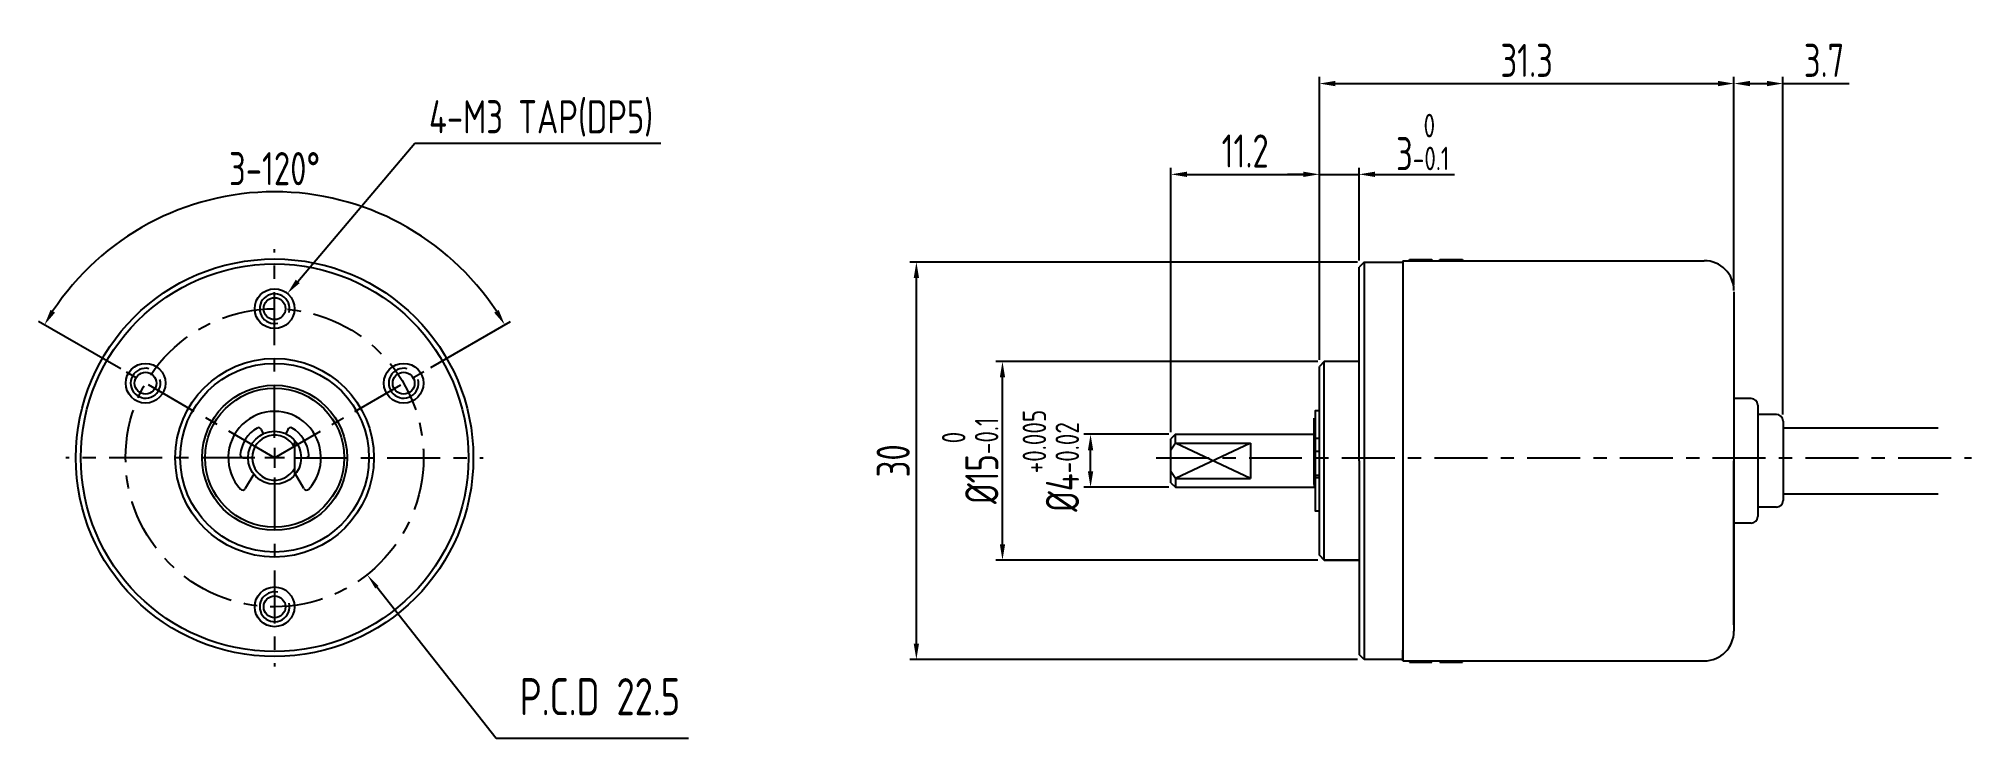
# Model space of a CAD drawing. Extents: x 169 to 315, y 48 to 101.
import ezdxf

# ---------------------------------------------------------------- set-up
doc = ezdxf.new("R2010")
doc.units = 0
doc.linetypes.add('CENTER', pattern=[7, 4, -1, 1, -1])
doc.layers.get('0').update_dxf_attribs({"linetype": 'CONTINUOUS'})
doc.layers.get('DEFPOINTS').update_dxf_attribs({"linetype": 'CONTINUOUS'})
for name, color, linetype in [('AM_5', 3, 'CONTINUOUS'), ('CENTER', 1, 'CENTER'), ('DIM', 3, 'CONTINUOUS'), ('THIN', 3, 'CONTINUOUS')]:
    doc.layers.add(name, color=color, linetype=linetype)
doc.styles.add('ACISOTS', font='isocp.shx', dxfattribs={"width": 0.8, "height": 1, "bigfont": 'whgtxt.shx'})
doc.styles.get("Standard").update_dxf_attribs({"font": 'ISOCP.SHX', "width": 0.8, "bigfont": 'WHGTXT.SHX'})
doc.dimstyles.new('AUTONICS_SPEC', dxfattribs={"dimtxt": 2.5, "dimasz": 1.2, "dimexe": 0.5, "dimexo": 0.5, "dimgap": 0.5, "dimtad": 1, "dimlfac": 0.5, "dimtxsty": 'STANDARD', "dimcen": 0, "dimclrd": 256, "dimclre": 256, "dimclrt": 2, "dimazin": 3, "dimtp": 0.1, "dimtm": 0.1, "dimtfac": 0.71, "dimtmove": 0, "dimatfit": 3})
doc.dimstyles.new('AUTONICS_SPEC$3', dxfattribs={"dimtxt": 2.5, "dimasz": 1.2, "dimexe": 0.5, "dimexo": 0.5, "dimgap": 0.5, "dimtad": 1, "dimtoh": 1, "dimlfac": 0.5, "dimtxsty": 'STANDARD', "dimcen": 0, "dimclrd": 256, "dimclre": 256, "dimclrt": 2, "dimazin": 3, "dimtp": 0.1, "dimtm": 0.1, "dimtfac": 0.71, "dimtofl": 0, "dimtmove": 0, "dimatfit": 3})

# ---------------------------------------------------------------- blocks, each defined once
blk = doc.blocks.new('*D5')
at = {"layer": 'AM_5'}
for p, q in [((175, 75.82), (168.79, 79.4)), ((198.41, 75.94), (204.42, 79.4))]:
    blk.add_line(p, q, dxfattribs=at)
blk.add_arc((186.6, 69.12), 20.07, 33.4268, 146.5732, dxfattribs=at)
for points in [[(170.03, 80.07), (169.69, 80.28), (169.23, 79.15)], [(203.52, 80.28), (203.18, 80.07), (203.98, 79.15)]]:
    blk.add_solid(points, dxfattribs=at)
at = {"layer": 'DEFPOINTS', "color": 0}
for p in [(193.47, 87.98), (175.43, 75.57), (197.98, 75.69), (186.6, 69.12), (186.6, 69.12)]:
    blk.add_point(p, dxfattribs=at)
at = {"layer": 'AM_5', "color": 2, "insert": (186.6, 90.94), "char_height": 2.5, "attachment_point": 5}
blk.add_mtext('3-120°', dxfattribs=at)
blk = doc.blocks.new('*D6')
at = {"layer": 'AM_5'}
for p, q in [((188.35, 82.43), (197.18, 92.86)), ((197.18, 92.86), (215.77, 92.86))]:
    blk.add_line(p, q, dxfattribs=at)
blk.add_solid([(188.2, 82.56), (188.5, 82.3), (187.57, 81.52)], dxfattribs=at)
at = {"layer": 'DEFPOINTS', "color": 0}
for p in [(187.57, 81.52), (185.63, 79.23)]:
    blk.add_point(p, dxfattribs=at)
at = {"layer": 'AM_5', "color": 2, "insert": (206.72, 94.73), "char_height": 2.5, "attachment_point": 5}
blk.add_mtext('4-M3 TAP(DP5)', dxfattribs=at)
blk = doc.blocks.new('*S15')
at = {"layer": 'AM_5', "color": 3}
for p, q in [((203.34, 47.94), (194.32, 59.35)), ((217.85, 47.94), (203.34, 47.94))]:
    blk.add_line(p, q, dxfattribs=at)
blk.add_trace([(194.45, 59.45), (194.2, 59.26), (193.58, 60.3)], dxfattribs=at)
at = {"layer": 'AM_5', "color": 2, "insert": (205.11, 49.69), "char_height": 3.5, "attachment_point": 7, "style": 'ACISOTS'}
blk.add_mtext('\\H0.8x;P.C.D 22.5', dxfattribs=at)
blk = doc.blocks.new('*D7')
at = {"layer": 'AM_5'}
for p, q in [((254.1, 70.89), (247.7, 70.89)), ((248.2, 68.09), (248.2, 69.69)), ((254.1, 66.89), (247.7, 66.89))]:
    blk.add_line(p, q, dxfattribs=at)
for points in [[(248, 69.69), (248.4, 69.69), (248.2, 70.89)], [(248, 68.09), (248.4, 68.09), (248.2, 66.89)]]:
    blk.add_solid(points, dxfattribs=at)
at = {"layer": 'DEFPOINTS', "color": 0}
for p in [(248.2, 70.89), (254.6, 70.89), (254.6, 66.89)]:
    blk.add_point(p, dxfattribs=at)
at = {"layer": 'AM_5', "color": 2, "insert": (245.2, 68.89), "char_height": 2.5, "attachment_point": 5, "rotation": 90}
blk.add_mtext('%%c4{}{\\A0;{\\H2x;}{\\A2;\\H0.71x;\\C3;\\S+0.005^ -0.02;}}', dxfattribs=at)
blk = doc.blocks.new('*D8')
at = {"layer": 'AM_5'}
for p, q in [((265.35, 76.39), (241.05, 76.39)), ((241.55, 62.59), (241.55, 75.19)), ((265.35, 61.39), (241.05, 61.39))]:
    blk.add_line(p, q, dxfattribs=at)
for points in [[(241.35, 75.19), (241.75, 75.19), (241.55, 76.39)], [(241.35, 62.59), (241.75, 62.59), (241.55, 61.39)]]:
    blk.add_solid(points, dxfattribs=at)
at = {"layer": 'DEFPOINTS', "color": 0}
for p in [(241.55, 76.39), (265.85, 76.39), (265.85, 61.39)]:
    blk.add_point(p, dxfattribs=at)
at = {"layer": 'AM_5', "color": 2, "insert": (239.11, 68.89), "char_height": 2.5, "attachment_point": 5, "rotation": 90}
blk.add_mtext('%%c15{}{\\H0.71x;\\C3;\\S 0^ -0.1;}', dxfattribs=at)
blk = doc.blocks.new('*D10')
at = {"layer": 'AM_5'}
for p, q in [((254.27, 71.06), (254.27, 91.01)), ((255.47, 90.51), (264.27, 90.51)), ((265.47, 76.51), (265.47, 91.01))]:
    blk.add_line(p, q, dxfattribs=at)
for points in [[(255.47, 90.71), (255.47, 90.31), (254.27, 90.51)], [(264.27, 90.71), (264.27, 90.31), (265.47, 90.51)]]:
    blk.add_solid(points, dxfattribs=at)
at = {"layer": 'DEFPOINTS', "color": 0}
for p in [(265.47, 90.51), (265.47, 76.01), (254.27, 70.56)]:
    blk.add_point(p, dxfattribs=at)
at = {"layer": 'AM_5', "color": 2, "insert": (259.87, 92.27), "char_height": 2.5, "attachment_point": 5}
blk.add_mtext('11.2', dxfattribs=at)
blk = doc.blocks.new('*D11')
at = {"layer": 'AM_5'}
for p, q in [((264.27, 90.51), (263.07, 90.51)), ((265.47, 76.51), (265.47, 91.01)), ((265.47, 90.51), (268.47, 90.51)), ((268.47, 84.01), (268.47, 91.01)), ((269.67, 90.51), (275.67, 90.51))]:
    blk.add_line(p, q, dxfattribs=at)
for points in [[(264.27, 90.71), (264.27, 90.31), (265.47, 90.51)], [(269.67, 90.71), (269.67, 90.31), (268.47, 90.51)]]:
    blk.add_solid(points, dxfattribs=at)
at = {"layer": 'DEFPOINTS', "color": 0}
for p in [(268.47, 90.51), (268.47, 83.51), (265.47, 76.01)]:
    blk.add_point(p, dxfattribs=at)
at = {"layer": 'AM_5', "color": 2, "insert": (273.27, 92.95), "char_height": 2.5, "attachment_point": 5}
blk.add_mtext('3{}{\\H0.71x;\\C3;\\S 0^ -0.1;}', dxfattribs=at)
blk = doc.blocks.new('*D12')
at = {"layer": 'AM_5'}
for p, q in [((265.47, 76.51), (265.47, 97.86)), ((296.77, 82.14), (296.77, 97.86)), ((266.67, 97.36), (295.57, 97.36))]:
    blk.add_line(p, q, dxfattribs=at)
for points in [[(266.67, 97.56), (266.67, 97.16), (265.47, 97.36)], [(295.57, 97.56), (295.57, 97.16), (296.77, 97.36)]]:
    blk.add_solid(points, dxfattribs=at)
at = {"layer": 'DEFPOINTS', "color": 0}
for p in [(296.77, 97.36), (296.77, 81.64), (265.47, 76.01)]:
    blk.add_point(p, dxfattribs=at)
at = {"layer": 'AM_5', "color": 2, "insert": (281.12, 99.11), "char_height": 2.5, "attachment_point": 5}
blk.add_mtext('31.3', dxfattribs=at)
blk = doc.blocks.new('*D13')
at = {"layer": 'AM_5'}
for p, q in [((296.77, 82.14), (296.77, 97.86)), ((300.47, 72.39), (300.47, 97.86)), ((297.97, 97.36), (299.27, 97.36)), ((300.47, 97.36), (305.47, 97.36))]:
    blk.add_line(p, q, dxfattribs=at)
for points in [[(297.97, 97.56), (297.97, 97.16), (296.77, 97.36)], [(299.27, 97.56), (299.27, 97.16), (300.47, 97.36)]]:
    blk.add_solid(points, dxfattribs=at)
at = {"layer": 'DEFPOINTS', "color": 0}
for p in [(300.47, 97.36), (296.77, 81.64), (300.47, 71.89)]:
    blk.add_point(p, dxfattribs=at)
at = {"layer": 'AM_5', "color": 2, "insert": (303.57, 99.11), "char_height": 2.5, "attachment_point": 5}
blk.add_mtext('3.7', dxfattribs=at)
blk = doc.blocks.new('*D14')
at = {"layer": 'AM_5'}
for p, q in [((268.35, 83.89), (234.55, 83.89)), ((235.05, 55.09), (235.05, 82.69)), ((268.35, 53.89), (234.55, 53.89))]:
    blk.add_line(p, q, dxfattribs=at)
for points in [[(234.85, 82.69), (235.25, 82.69), (235.05, 83.89)], [(234.85, 55.09), (235.25, 55.09), (235.05, 53.89)]]:
    blk.add_solid(points, dxfattribs=at)
at = {"layer": 'DEFPOINTS', "color": 0}
for p in [(235.05, 83.89), (268.85, 83.89), (268.85, 53.89)]:
    blk.add_point(p, dxfattribs=at)
at = {"layer": 'AM_5', "color": 2, "insert": (233.3, 68.89), "char_height": 2.5, "attachment_point": 5, "rotation": 90}
blk.add_mtext('30', dxfattribs=at)

msp = doc.modelspace()

# ---------------------------------------------------------------- linework, layer by layer
for p, q in [((268.846, 83.89), (268.471, 83.515)), ((268.471, 68.89), (268.471, 83.515)), ((268.846, 83.89), (271.771, 83.89)), ((271.771, 83.99), (294.521, 83.99)), ((271.771, 83.99), (271.771, 53.79)), ((271.771, 83.99), (271.771, 83.174)), ((272.271, 84.083), (273.971, 84.083)), ((272.271, 83.99), (272.271, 84.083)), ((273.971, 84.083), (273.971, 83.99)), ((274.571, 84.083), (276.271, 84.083)), ((274.571, 83.99), (274.571, 84.083)), ((276.271, 84.083), (276.271, 83.99)), ((296.771, 81.64), (296.771, 56.04)), ((265.846, 76.39), (265.471, 76.015)), ((265.471, 61.765), (265.471, 76.015)), ((268.471, 76.39), (265.846, 76.39)), ((298.071, 73.59), (296.771, 73.59)), ((296.771, 73.59), (296.771, 72.39)), ((298.571, 73.09), (298.571, 72.39)), ((298.571, 72.39), (298.571, 64.69)), ((299.971, 72.39), (298.571, 72.39)), ((300.471, 71.89), (300.471, 65.89)), ((188.104, 70.444), (188.104, 67.798)), ((254.605, 70.89), (254.271, 70.557)), ((254.271, 67.223), (254.271, 70.557)), ((254.605, 70.213), (254.271, 69.69)), ((254.605, 70.89), (265.021, 70.89)), ((254.605, 70.89), (265.071, 70.89)), ((254.605, 70.213), (254.605, 70.89)), ((254.605, 70.213), (260.271, 70.213)), ((260.271, 67.567), (254.605, 70.213)), ((260.271, 70.213), (254.605, 67.567)), ((260.271, 70.213), (260.271, 68.89)), ((265.071, 70.89), (265.071, 66.89)), ((265.071, 70.89), (265.071, 66.89)), ((265.071, 70.44), (265.171, 70.44)), ((265.121, 70.44), (265.171, 70.44)), ((265.471, 70.566), (265.171, 70.566)), ((300.471, 71.39), (312.184, 71.39)), ((260.271, 68.89), (260.271, 67.567)), ((265.471, 69.597), (265.171, 69.597)), ((268.471, 68.89), (268.471, 54.265)), ((296.771, 68.89), (296.771, 64.19)), ((296.771, 56.515), (296.771, 68.89)), ((254.605, 67.567), (254.271, 68.09)), ((254.271, 67.223), (254.605, 66.89)), ((254.605, 67.567), (260.271, 67.567)), ((254.605, 67.567), (254.605, 66.89)), ((265.071, 67.34), (265.171, 67.34)), ((265.121, 67.34), (265.171, 67.34)), ((265.471, 67.785), (265.171, 67.785)), ((265.471, 67.597), (265.171, 67.597)), ((254.605, 66.89), (265.071, 66.89)), ((300.471, 66.39), (312.184, 66.39)), ((299.971, 65.39), (298.571, 65.39)), ((298.071, 64.19), (296.771, 64.19)), ((265.846, 61.39), (265.471, 61.765)), ((265.471, 61.765), (265.846, 61.39)), ((268.471, 61.39), (265.846, 61.39)), ((265.846, 61.39), (268.471, 61.39)), ((268.846, 53.89), (268.471, 54.265)), ((268.846, 53.89), (268.471, 54.265)), ((271.771, 53.79), (271.771, 54.606)), ((271.771, 53.89), (268.846, 53.89)), ((271.771, 53.79), (294.521, 53.79)), ((272.271, 53.79), (272.271, 53.696)), ((272.271, 53.696), (273.971, 53.696)), ((273.971, 53.696), (273.971, 53.79)), ((274.571, 53.79), (274.571, 53.696)), ((274.571, 53.696), (276.271, 53.696)), ((276.271, 53.696), (276.271, 53.79))]:
    msp.add_line(p, q)
msp.add_lwpolyline([(265.471, 65.097), (265.171, 65.097), (265.171, 72.682), (265.471, 72.682)])
for centre, radius in [((186.604, 69.121), 15), ((186.604, 80.371), 1.5), ((186.604, 80.371), 0.825), ((176.861, 74.746), 1.5), ((186.604, 69.121), 7.5), ((186.604, 69.121), 7.125), ((196.347, 74.746), 1.5), ((176.861, 74.746), 0.825), ((186.604, 69.121), 5.475), ((196.347, 74.746), 0.825), ((186.604, 69.121), 5.25), ((186.604, 69.121), 2), ((186.604, 57.871), 1.5), ((186.604, 57.871), 0.825)]:
    msp.add_circle(centre, radius)
at = {"color": 3}
msp.add_circle((186.604, 69.121), 14.625, dxfattribs=at)
for centre, radius, start, end in [((294.521, 81.74), 2.25, 0, 90), ((298.071, 73.09), 0.5, 0, 90), ((299.971, 71.89), 0.5, 0, 90), ((299.971, 65.89), 0.5, 270, 0), ((298.071, 64.69), 0.5, 270, 0), ((294.521, 56.04), 2.25, 270, 0)]:
    msp.add_arc(centre, radius, start, end)
for centre, radius, start, end in [((186.604, 80.371), 1.125, 345.59366, 283.10568), ((176.861, 74.746), 1.125, 76.89432, 14.40634), ((196.347, 74.746), 1.125, 76.89432, 14.40634), ((186.604, 69.121), 1.7, 28.07249, 331.92751), ((186.604, 57.871), 1.125, 76.89432, 14.40634)]:
    msp.add_arc(centre, radius, start, end, dxfattribs=at)
at = {"layer": 'CENTER', "color": 4}
for p, q in [((186.604, 70.621), (186.604, 84.871)), ((186.604, 69.121), (175.434, 75.57)), ((186.604, 69.121), (197.979, 75.688)), ((185.104, 69.121), (170.854, 69.121)), ((188.104, 69.121), (202.354, 69.121)), ((253.16, 69.121), (314.688, 69.121)), ((186.604, 67.621), (186.604, 53.371))]:
    msp.add_line(p, q, dxfattribs=at)
at = {"layer": 'CENTER'}
for p, q in [((187.354, 69.121), (185.854, 69.121)), ((186.604, 69.871), (186.604, 68.371))]:
    msp.add_line(p, q, dxfattribs=at)
at = {"layer": 'CENTER', "color": 4}
msp.add_circle((186.604, 69.121), 11.25, dxfattribs=at)
at = {"layer": 'DIM'}
for p, q in [((268.846, 83.89), (268.846, 53.89)), ((265.846, 61.39), (265.846, 76.39)), ((185.759, 70.934), (185.605, 71.264)), ((187.603, 71.264), (187.449, 70.934)), ((184.24, 69.121), (184.604, 69.121)), ((188.604, 69.121), (188.968, 69.121)), ((185.026, 67.892), (184.389, 66.79)), ((188.819, 66.79), (188.182, 67.892))]:
    msp.add_line(p, q, dxfattribs=at)
for centre, radius, start, end in [((186.604, 69.121), 3.5, 317.37217, 222.62783), ((186.604, 69.121), 2.6, 120.43617, 174.56383), ((185.401, 71.169), 0.225, 25, 120.43617), ((187.807, 71.169), 0.225, 59.56383, 155), ((186.604, 69.121), 2.6, 5.43617, 59.56383), ((184.24, 69.346), 0.225, 174.56383, 270), ((188.968, 69.346), 0.225, 270, 5.43617), ((184.194, 66.903), 0.225, 222.62783, 329.96322), ((189.014, 66.903), 0.225, 210.03678, 317.37217)]:
    msp.add_arc(centre, radius, start, end, dxfattribs=at)
at = {"layer": 'THIN'}
msp.add_line((265.071, 67.097), (265.071, 72.097), dxfattribs=at)

# ---------------------------------------------------------------- block references
at = {"layer": 'AM_5'}
msp.add_blockref('*S15', (0, 0), dxfattribs=at)

# ---------------------------------------------------------------- dimensions: what is measured, and where the dimension line sits
for base, p1, p2, override, picture, middle in [((296.771, 97.359), (265.471, 76.015), (296.771, 81.64), {"dimlfac": 1, "dimtp": 0}, '*D12', (281.121, 99.109)), ((300.471, 97.359), (296.771, 81.64), (300.471, 71.89), {"dimlfac": 1, "dimtp": 0}, '*D13', (303.571, 99.109)), ((265.471, 90.515), (254.271, 70.557), (265.471, 76.015), {"dimlfac": 1, "dimtp": 0, "dimtm": 0.1}, '*D10', (259.871, 92.265))]:
    dim = msp.add_linear_dim(base=base, p1=p1, p2=p2, dimstyle='AUTONICS_SPEC', override=override, dxfattribs=at)
    dim.commit()
    dim.dimension.update_dxf_attribs({"geometry": picture, "text_midpoint": middle})
dim = msp.add_diameter_dim_2p(p1=(185.635, 79.226), p2=(187.573, 81.516), text='4-M3 TAP(DP5)', dimstyle='AUTONICS_SPEC$3', override={"dimlfac": 1}, dxfattribs=at)
dim.commit()
dim.dimension.update_dxf_attribs({"geometry": '*D6', "text_midpoint": (206.724, 92.859), "dimtype": 163})
dim = msp.add_linear_dim(base=(268.471, 90.515), p1=(265.471, 76.015), p2=(268.471, 83.515), text='<>{}{\\H0.71x;\\C3;\\S 0^ -0.1;}', dimstyle='AUTONICS_SPEC', override={"dimlfac": 1, "dimtp": 0, "dimtm": 0.1}, dxfattribs=at)
dim.commit()
dim.dimension.update_dxf_attribs({"geometry": '*D11', "text_midpoint": (273.27, 92.954)})
dim = msp.add_angular_dim_2l(base=(193.467, 87.978), line1=((186.604, 69.121), (175.434, 75.57)), line2=((186.604, 69.121), (197.979, 75.688)), text='3-<>', dimstyle='AUTONICS_SPEC', override={"dimlfac": 1}, dxfattribs=at)
dim.commit()
dim.dimension.update_dxf_attribs({"geometry": '*D5', "text_midpoint": (186.604, 90.938)})
dim = msp.add_linear_dim(base=(235.053, 83.89), p1=(268.846, 53.89), p2=(268.846, 83.89), angle=90, dimstyle='AUTONICS_SPEC', override={"dimlfac": 1, "dimtp": 0}, dxfattribs=at)
dim.commit()
dim.dimension.update_dxf_attribs({"geometry": '*D14', "text_midpoint": (233.303, 68.89)})
dim = msp.add_linear_dim(base=(248.202, 70.89), p1=(254.605, 66.89), p2=(254.605, 70.89), angle=90, text='<>{}{\\A0;{\\H2x;}{\\A2;\\H0.71x;\\C3;\\S+0.005^ -0.02;}}', dimstyle='AUTONICS_SPEC', override={"dimlfac": 1, "dimpost": '%%c<>', "dimtp": 0.005, "dimtm": 0.02, "dimtdec": 3}, dxfattribs=at)
dim.commit()
dim.dimension.update_dxf_attribs({"geometry": '*D7', "text_midpoint": (248.202, 68.89), "dimtype": 160})
dim = msp.add_linear_dim(base=(241.552, 76.39), p1=(265.846, 61.39), p2=(265.846, 76.39), angle=90, text='%%c<>{}{\\H0.71x;\\C3;\\S 0^ -0.1;}', dimstyle='AUTONICS_SPEC', override={"dimlfac": 1, "dimtp": 0, "dimtm": 0.1}, dxfattribs=at)
dim.commit()
dim.dimension.update_dxf_attribs({"geometry": '*D8', "text_midpoint": (239.113, 68.89)})

doc.saveas('drawing.dxf')
